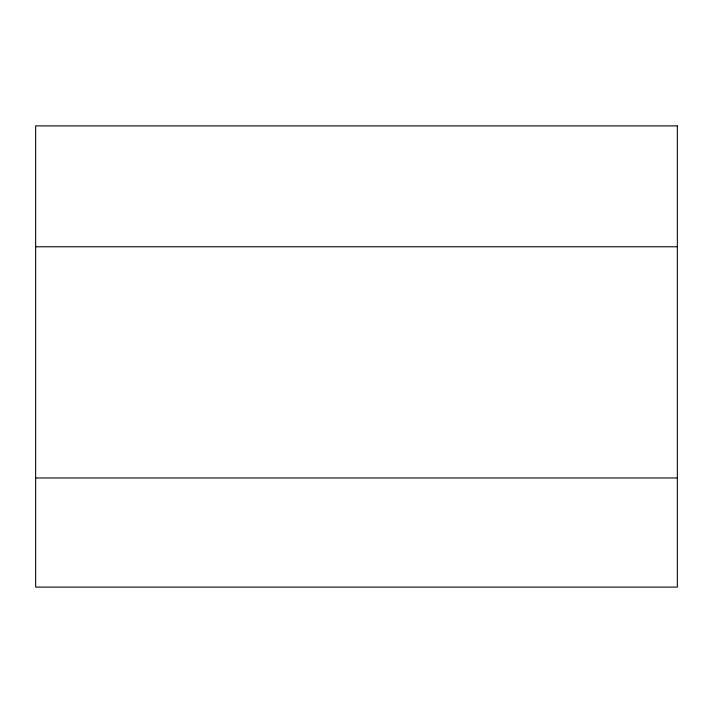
<?xml version="1.0" encoding="UTF-8"?>
<svg xmlns="http://www.w3.org/2000/svg" width="713" height="713" viewBox="0 0 713 713"><rect width="100%" height="100%" fill="white"/><g stroke="black" fill="none" stroke-linecap="round" stroke-linejoin="round"><path stroke-width="1.07" d="M35.65 246.769L677.35 246.769M35.65 477.968L677.35 477.968M677.35 125.889L35.65 125.889L35.65 587.111L677.35 587.111L677.35 125.889"/></g></svg>
